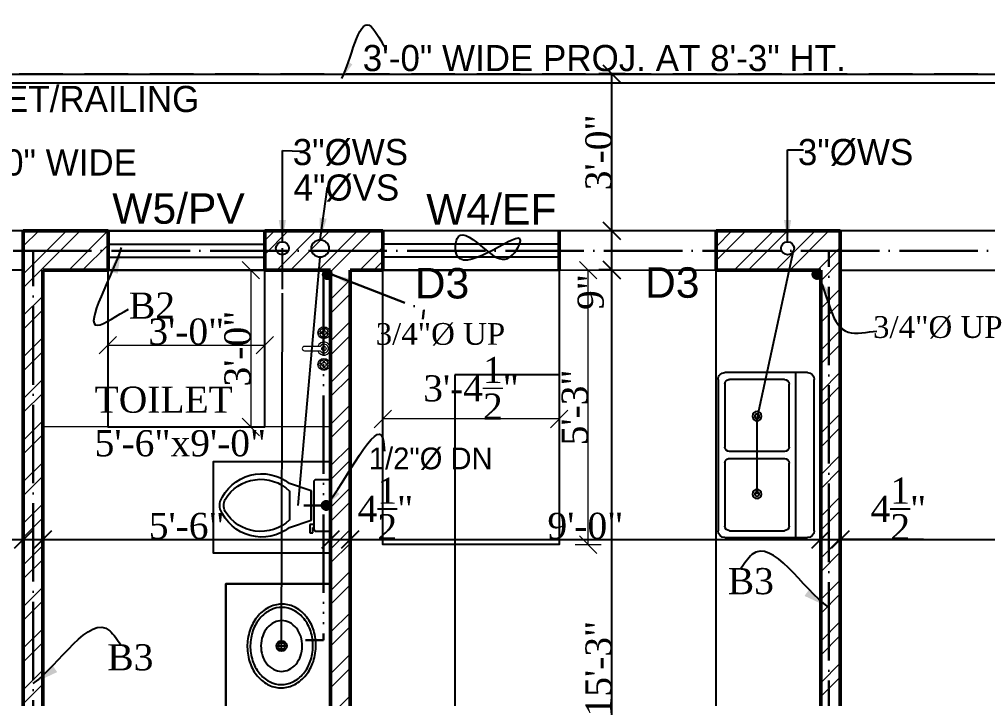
# Model space of a CAD drawing. Header units: feet. Extents: x 37458 to 42412, y -3338 to -325.
# Drawn here: x 38827.9 to 39050.1, y -693.4 to -537.5 of the extents above; entities that cross this region are included whole.
import ezdxf

# ---------------------------------------------------------------- set-up
doc = ezdxf.new("R2010")
doc.units = ezdxf.units.FT
doc.header["$MEASUREMENT"] = 0
doc.header["$PDMODE"] = 35
doc.header["$PDSIZE"] = 8
for name, pattern in [('ACAD_ISO04W100', [30, 24, -3, 0, -3]), ('ACAD_ISO06W100', [36, 24, -3, 0, -3, 0, -3, 0, -3]), ('DASHED2', [0.375, 0.25, -0.125])]:
    doc.linetypes.add(name, pattern=pattern)
doc.layers.get('0').update_dxf_attribs({"color": 34, "lineweight": 25})
doc.layers.get('Defpoints').update_dxf_attribs({"color": 52})
for name, color, linetype, lineweight in [('BEAM', 6, 'ACAD_ISO04W100', 30), ('BLK_1_FLR_2_CARPET_AREA', 7, 'Continuous', 0), ('BLK_1_FLR_2_CHAJJA', 7, 'Continuous', 0), ('BLK_1_FLR_2_KITCHEN', 7, 'Continuous', 0), ('BLK_1_FLR_2_LIGHT_VENTILATION', 7, 'Continuous', 0), ('dim', 161, 'Continuous', 25), ('dimensiom', 35, 'Continuous', 25), ('FITTINGS', 150, 'Continuous', 20), ('fresh water', 171, 'ACAD_ISO06W100', 30), ('HATCH', 254, 'Continuous', 13), ('joinery', 161, 'Continuous', 25), ('PROJECTION', 21, 'DASHED2', 25), ('RAILING', 113, 'Continuous', 25), ('Sewer', 30, 'Continuous', 25), ('TEXT', 7, 'Continuous', 30), ('wall', 1, 'Continuous', 50), ('WIN', 141, 'Continuous', 25)]:
    doc.layers.add(name, color=color, linetype=linetype, lineweight=lineweight)
for name, color, linetype, plot in [('BLK_1_FLR_2_BLT_UP_AREA', 7, 'Continuous', False), ('BLK_1_FLR_2_REGULAR_ROOM_1', 1, 'Continuous', False), ('BLK_1_FLR_2_REGULAR_ROOM_2', 1, 'Continuous', False), ('BLK_1_FLR_2_WASH', 4, 'Continuous', False), ('BLK_1_FLR_2_WATER_CLOSET', 4, 'Continuous', False)]:
    doc.layers.add(name, color=color, linetype=linetype, plot=plot)
doc.layers.add('BLK_1_FLR_2_ROOM_1_LIGHT_VENTILATION_1', color=7, linetype='Continuous')
doc.layers.add('BLK_1_FLR_2_ROOM_2_LIGHT_VENTILATION_2', color=7, linetype='Continuous')
doc.styles.add("4''", font='romai___.ttf', dxfattribs={"height": 7})
doc.styles.get("Standard").update_dxf_attribs({"font": 'times.ttf', "height": 6})
doc.dimstyles.new('arrow', dxfattribs={"dimtxt": 6, "dimasz": 4, "dimexe": 3, "dimexo": 6, "dimgap": 0, "dimtad": 1, "dimzin": 3, "dimdsep": 46, "dimlunit": 4, "dimtxsty": 'Standard', "dimblk": 'OBLIQUE', "dimcen": 12, "dimclrd": 7, "dimclre": 256, "dimclrt": 7, "dimadec": 0, "dimazin": 0, "dimtfac": 1, "dimtofl": 0, "dimtmove": 0, "dimatfit": 3, "dimfxl": 3, "dimfxlon": 1, "dimtolj": 1, "dimtzin": 0, "dimlwd": -1, "dimlwe": -1, "dimarcsym": 0})
doc.dimstyles.new('DIM PLAN', dxfattribs={"dimtxt": 6, "dimasz": 2, "dimexe": 3, "dimexo": 15, "dimgap": 0, "dimtad": 0, "dimzin": 3, "dimdsep": 46, "dimlunit": 4, "dimtxsty": 'Standard', "dimcen": 12, "dimclrd": 256, "dimclre": 256, "dimclrt": 256, "dimadec": 0, "dimazin": 0, "dimtfac": 1, "dimtofl": 0, "dimtmove": 0, "dimatfit": 3, "dimfxl": 3, "dimfxlon": 1, "dimtolj": 1, "dimtzin": 0, "dimlwd": -1, "dimlwe": -1, "dimarcsym": 0})

# ---------------------------------------------------------------- blocks, each defined once
blk = doc.blocks.new('A$C6097086A')
at = {"layer": 'Sewer'}
for p, q in [((-3.36, 9.45), (3.36, 9.45)), ((4.41, 4.72), (6.3, 4.72)), ((4.41, 3.78), (4.41, 4.72)), ((6.3, 4.72), (6.3, 4.09)), ((-5.98, 3.15), (-5.98, 0.63)), ((6.3, 4.09), (5.04, 4.09)), ((5.04, 4.09), (5.04, 3.78))]:
    blk.add_line(p, q, dxfattribs=at)
for points in [[(5.04, 9.45), (3.36, 4.41), (-3.36, 4.41), (-5.04, 9.45)], [(5.35, 3.78), (-5.35, 3.78)], [(-3.36, 4.41), (3.36, 4.41)], [(5.98, 0.63), (5.98, 3.15)], [(-5.35, 0), (5.35, 0)]]:
    blk.add_lwpolyline(points, dxfattribs=at)
for centre, radius, start, end in [((2.96, 15.82), 10.22, 112.0284, 218.5307), ((0, 21.11), 3.36, 65.7318, 114.2682), ((0, 22.05), 3.36, 74.8605, 105.1395), ((-2.96, 15.82), 10.22, 321.4691, 67.9714), ((3.53, 16.02), 9.52, 121.053, 223.6321), ((-3.53, 16.02), 9.52, 316.3677, 58.9468), ((-5.43, 3.23), 0.557, 81.8699, 188.1301), ((5.43, 3.23), 0.557, 351.8699, 98.1301), ((-5.43, 0.55), 0.557, 171.8699, 278.1301), ((5.43, 0.55), 0.557, 261.8699, 8.1301)]:
    blk.add_arc(centre, radius, start, end, dxfattribs=at)
blk = doc.blocks.new('Sink - Oval top')
at = {"layer": 'Sewer'}
for p, q in [((-1, 0), (1, 0)), ((0, 1), (0, -1))]:
    blk.add_line(p, q, dxfattribs=at)
at = {"layer": 'Sewer', "linetype": 'Continuous'}
for points in [[(-12.23, 0.39, 0.117634), (-11.46, -3.36, 0.104469), (-8.88, -6.8, 0.090016), (-5.08, -9.07, 0.08192), (-0.32, -10.02, 0.08192), (4.49, -9.38, 0.090016), (8.42, -7.36, 0.104469), (11.22, -4.09, 0.117634), (12.23, -0.39, 0.117634), (11.46, 3.36, 0.104469), (8.88, 6.8, 0.090016), (5.08, 9.07, 0.08192), (0.32, 10.02, 0.08192), (-4.49, 9.38, 0.090016), (-8.42, 7.36, 0.104469), (-11.22, 4.09, 0.117634)], [(-11.29, 0.16, 0.118622), (-10.52, -3.25, 0.104678), (-8.07, -6.36, 0.089562), (-4.54, -8.37, 0.081185), (-0.13, -9.15, 0.081185), (4.3, -8.49, 0.089562), (7.89, -6.58, 0.104678), (10.42, -3.55, 0.118622), (11.29, -0.16, 0.118622), (10.52, 3.25, 0.104678), (8.07, 6.36, 0.089562), (4.54, 8.37, 0.081185), (0.13, 9.15, 0.081185), (-4.3, 8.49, 0.089562), (-7.89, 6.58, 0.104678), (-10.42, 3.55, 0.118622)], [(-7.42, 0.08, 0.118283), (-6.91, -2.17, 0.104607), (-5.29, -4.21, 0.089718), (-2.97, -5.53, 0.081436), (-0.07, -6.04, 0.081436), (2.84, -5.59, 0.089718), (5.2, -4.33, 0.104607), (6.86, -2.32, 0.118283), (7.42, -0.08, 0.118283), (6.91, 2.17, 0.104607), (5.29, 4.21, 0.089718), (2.97, 5.53, 0.081436), (0.07, 6.04, 0.081436), (-2.84, 5.59, 0.089718), (-5.2, 4.33, 0.104607), (-6.86, 2.32, 0.118283)]]:
    blk.add_lwpolyline(points, format="xyb", close=True, dxfattribs=at)
at = {"layer": 'Sewer'}
for radius in [1.5, 1]:
    blk.add_circle((0, 0), radius, dxfattribs=at)
blk = doc.blocks.new('_Oblique')
at = {"layer": 'dimensiom', "color": 0, "lineweight": -2}
blk.add_line((-0.5, -0.5), (0.5, 0.5), dxfattribs=at)
blk = doc.blocks.new('*D253')
at = {"layer": 'Defpoints', "color": 0, "ltscale": 0.75, "transparency": 16777216}
for p in [(38695.26, -647.75), (38828.76, -656.89), (38828.76, -656.89)]:
    blk.add_point(p, dxfattribs=at)
at = {"layer": 'dimensiom', "ltscale": 0.75, "transparency": 16777216}
for p, q in [((38695.26, -653.89), (38695.26, -659.89)), ((38828.76, -656.89), (38828.76, -659.89))]:
    blk.add_line(p, q, dxfattribs=at)
at = {"layer": 'dimensiom', "color": 7, "ltscale": 0.75, "transparency": 16777216}
blk.add_line((38695.26, -656.89), (38828.76, -656.89), dxfattribs=at)
at = {"layer": 'dimensiom', "color": 7, "ltscale": 0.75, "transparency": 16777216, "xscale": 4, "yscale": 4, "zscale": 4, "rotation": 180}
blk.add_blockref('_Oblique', (38695.26, -656.89), dxfattribs=at)
at = {"layer": 'dimensiom', "color": 7, "ltscale": 0.75, "transparency": 16777216, "xscale": 4, "yscale": 4, "zscale": 4}
blk.add_blockref('_Oblique', (38828.76, -656.89), dxfattribs=at)
at = {"layer": 'dimensiom', "color": 7, "ltscale": 0.75, "transparency": 16777216, "insert": (38762.01, -649.9), "char_height": 6, "attachment_point": 5}
blk.add_mtext('\\A1;11\'-1{\\H1x;\\S1/2;}"', dxfattribs=at)
blk = doc.blocks.new('*D254')
at = {"layer": 'Defpoints', "color": 0, "ltscale": 0.75, "transparency": 16777216}
for p in [(38828.76, -656.89), (38833.26, -656.89), (38833.26, -656.89)]:
    blk.add_point(p, dxfattribs=at)
at = {"layer": 'dimensiom', "ltscale": 0.75, "transparency": 16777216}
for p, q in [((38828.76, -656.89), (38828.76, -659.89)), ((38833.26, -656.89), (38833.26, -659.89))]:
    blk.add_line(p, q, dxfattribs=at)
at = {"layer": 'dimensiom', "color": 7, "ltscale": 0.75, "transparency": 16777216}
blk.add_line((38828.76, -656.89), (38833.26, -656.89), dxfattribs=at)
at = {"layer": 'dimensiom', "color": 7, "ltscale": 0.75, "transparency": 16777216, "xscale": 4, "yscale": 4, "zscale": 4, "rotation": 180}
blk.add_blockref('_Oblique', (38828.76, -656.89), dxfattribs=at)
at = {"layer": 'dimensiom', "color": 7, "ltscale": 0.75, "transparency": 16777216, "xscale": 4, "yscale": 4, "zscale": 4}
blk.add_blockref('_Oblique', (38833.26, -656.89), dxfattribs=at)
at = {"layer": 'dimensiom', "color": 7, "ltscale": 0.75, "transparency": 16777216, "insert": (38819.98, -649.9), "char_height": 6, "attachment_point": 5}
blk.add_mtext('\\A1;4{\\H1x;\\S1/2;}"', dxfattribs=at)
blk = doc.blocks.new('*D255')
at = {"layer": 'Defpoints', "color": 0, "ltscale": 0.75, "transparency": 16777216}
for p in [(38899.26, -649.09), (38833.26, -656.89), (38899.26, -656.89)]:
    blk.add_point(p, dxfattribs=at)
at = {"layer": 'dimensiom', "ltscale": 0.75, "transparency": 16777216}
for p, q in [((38899.26, -655.09), (38899.26, -659.89)), ((38833.26, -656.89), (38833.26, -659.89))]:
    blk.add_line(p, q, dxfattribs=at)
at = {"layer": 'dimensiom', "color": 7, "ltscale": 0.75, "transparency": 16777216}
blk.add_line((38833.26, -656.89), (38899.26, -656.89), dxfattribs=at)
at = {"layer": 'dimensiom', "color": 7, "ltscale": 0.75, "transparency": 16777216, "xscale": 4, "yscale": 4, "zscale": 4, "rotation": 180}
blk.add_blockref('_Oblique', (38833.26, -656.89), dxfattribs=at)
at = {"layer": 'dimensiom', "color": 7, "ltscale": 0.75, "transparency": 16777216, "xscale": 4, "yscale": 4, "zscale": 4}
blk.add_blockref('_Oblique', (38899.26, -656.89), dxfattribs=at)
at = {"layer": 'dimensiom', "color": 7, "ltscale": 0.75, "transparency": 16777216, "insert": (38866.26, -653.84), "char_height": 6, "attachment_point": 5}
blk.add_mtext('\\A1;5\'-6"', dxfattribs=at)
blk = doc.blocks.new('*D256')
at = {"layer": 'Defpoints', "color": 0, "ltscale": 0.75, "transparency": 16777216}
for p in [(38903.76, -648.34), (38899.26, -649.09), (38903.76, -656.89)]:
    blk.add_point(p, dxfattribs=at)
at = {"layer": 'dimensiom', "ltscale": 0.75, "transparency": 16777216}
for p, q in [((38899.26, -655.09), (38899.26, -659.89)), ((38903.76, -654.34), (38903.76, -659.89))]:
    blk.add_line(p, q, dxfattribs=at)
at = {"layer": 'dimensiom', "color": 7, "ltscale": 0.75, "transparency": 16777216}
blk.add_line((38899.26, -656.89), (38903.76, -656.89), dxfattribs=at)
at = {"layer": 'dimensiom', "color": 7, "ltscale": 0.75, "transparency": 16777216, "xscale": 4, "yscale": 4, "zscale": 4, "rotation": 180}
blk.add_blockref('_Oblique', (38899.26, -656.89), dxfattribs=at)
at = {"layer": 'dimensiom', "color": 7, "ltscale": 0.75, "transparency": 16777216, "xscale": 4, "yscale": 4, "zscale": 4}
blk.add_blockref('_Oblique', (38903.76, -656.89), dxfattribs=at)
at = {"layer": 'dimensiom', "color": 7, "ltscale": 0.75, "transparency": 16777216, "insert": (38911.86, -649.9), "char_height": 6, "attachment_point": 5}
blk.add_mtext('\\A1;4{\\H1x;\\S1/2;}"', dxfattribs=at)
blk = doc.blocks.new('*D257')
at = {"layer": 'Defpoints', "color": 0, "ltscale": 0.75, "transparency": 16777216}
for p in [(38903.76, -648.34), (39011.76, -654.44), (39011.76, -656.89)]:
    blk.add_point(p, dxfattribs=at)
at = {"layer": 'dimensiom', "ltscale": 0.75, "transparency": 16777216}
for p, q in [((38903.76, -654.34), (38903.76, -659.89)), ((39011.76, -656.89), (39011.76, -659.89))]:
    blk.add_line(p, q, dxfattribs=at)
at = {"layer": 'dimensiom', "color": 7, "ltscale": 0.75, "transparency": 16777216}
blk.add_line((38903.76, -656.89), (39011.76, -656.89), dxfattribs=at)
at = {"layer": 'dimensiom', "color": 7, "ltscale": 0.75, "transparency": 16777216, "xscale": 4, "yscale": 4, "zscale": 4, "rotation": 180}
blk.add_blockref('_Oblique', (38903.76, -656.89), dxfattribs=at)
at = {"layer": 'dimensiom', "color": 7, "ltscale": 0.75, "transparency": 16777216, "xscale": 4, "yscale": 4, "zscale": 4}
blk.add_blockref('_Oblique', (39011.76, -656.89), dxfattribs=at)
at = {"layer": 'dimensiom', "color": 7, "ltscale": 0.75, "transparency": 16777216, "insert": (38957.76, -653.83), "char_height": 6, "attachment_point": 5}
blk.add_mtext('\\A1;9\'-0"', dxfattribs=at)
blk = doc.blocks.new('*D258')
at = {"layer": 'Defpoints', "color": 0, "ltscale": 0.75, "transparency": 16777216}
for p in [(39016.26, -595.09), (39011.76, -654.44), (39016.26, -656.89)]:
    blk.add_point(p, dxfattribs=at)
at = {"layer": 'dimensiom', "ltscale": 0.75, "transparency": 16777216}
for p, q in [((39016.26, -653.89), (39016.26, -659.89)), ((39011.76, -656.89), (39011.76, -659.89))]:
    blk.add_line(p, q, dxfattribs=at)
at = {"layer": 'dimensiom', "color": 7, "ltscale": 0.75, "transparency": 16777216}
for p in [(39011.76, -656.89), (39035.33, -656.89)]:
    blk.add_line(p, (39016.26, -656.89), dxfattribs=at)
at = {"layer": 'dimensiom', "color": 7, "ltscale": 0.75, "transparency": 16777216, "xscale": 4, "yscale": 4, "zscale": 4, "rotation": 180}
blk.add_blockref('_Oblique', (39011.76, -656.89), dxfattribs=at)
at = {"layer": 'dimensiom', "color": 7, "ltscale": 0.75, "transparency": 16777216, "xscale": 4, "yscale": 4, "zscale": 4}
blk.add_blockref('_Oblique', (39016.26, -656.89), dxfattribs=at)
at = {"layer": 'dimensiom', "color": 7, "ltscale": 0.75, "transparency": 16777216, "insert": (39029.58, -649.9), "char_height": 6, "attachment_point": 5}
blk.add_mtext('\\A1;4{\\H1x;\\S1/2;}"', dxfattribs=at)
blk = doc.blocks.new('*D259')
at = {"layer": 'Defpoints', "color": 0, "ltscale": 0.75, "transparency": 16777216}
for p in [(39016.26, -595.09), (39154.26, -595.09), (39154.26, -656.89)]:
    blk.add_point(p, dxfattribs=at)
at = {"layer": 'dimensiom', "ltscale": 0.75, "transparency": 16777216}
for p, q in [((39016.26, -653.89), (39016.26, -659.89)), ((39154.26, -653.89), (39154.26, -659.89))]:
    blk.add_line(p, q, dxfattribs=at)
at = {"layer": 'dimensiom', "color": 7, "ltscale": 0.75, "transparency": 16777216}
blk.add_line((39016.26, -656.89), (39154.26, -656.89), dxfattribs=at)
at = {"layer": 'dimensiom', "color": 7, "ltscale": 0.75, "transparency": 16777216, "xscale": 4, "yscale": 4, "zscale": 4, "rotation": 180}
blk.add_blockref('_Oblique', (39016.26, -656.89), dxfattribs=at)
at = {"layer": 'dimensiom', "color": 7, "ltscale": 0.75, "transparency": 16777216, "xscale": 4, "yscale": 4, "zscale": 4}
blk.add_blockref('_Oblique', (39154.26, -656.89), dxfattribs=at)
at = {"layer": 'dimensiom', "color": 7, "ltscale": 0.75, "transparency": 16777216, "insert": (39085.26, -653.84), "char_height": 6, "attachment_point": 5}
blk.add_mtext('\\A1;11\'-6"', dxfattribs=at)
blk = doc.blocks.new('*D277')
at = {"layer": 'Defpoints', "color": 0, "ltscale": 0.75, "transparency": 16777216}
for p in [(38963.85, -595.04), (38967.86, -595.04), (38967.86, -778.09)]:
    blk.add_point(p, dxfattribs=at)
at = {"layer": 'dimensiom', "ltscale": 0.75, "transparency": 16777216}
for p, q in [((38963.85, -595.04), (38960.85, -595.04)), ((38963.85, -778.09), (38960.85, -778.09))]:
    blk.add_line(p, q, dxfattribs=at)
at = {"layer": 'dimensiom', "color": 7, "ltscale": 0.75, "transparency": 16777216}
blk.add_line((38963.85, -778.09), (38963.85, -595.04), dxfattribs=at)
at = {"layer": 'dimensiom', "color": 7, "ltscale": 0.75, "transparency": 16777216, "xscale": 4, "yscale": 4, "zscale": 4}
for p, rotation in [((38963.85, -595.04), 90), ((38963.85, -778.09), 270)]:
    blk.add_blockref('_Oblique', p, dxfattribs=dict(at, rotation=rotation))
at = {"layer": 'dimensiom', "color": 7, "ltscale": 0.75, "transparency": 16777216, "insert": (38960.8, -686.56), "char_height": 6, "attachment_point": 5, "rotation": 90}
blk.add_mtext('\\A1;15\'-3"', dxfattribs=at)
blk = doc.blocks.new('*D278')
at = {"layer": 'Defpoints', "color": 0, "ltscale": 0.75, "transparency": 16777216}
for p in [(38963.85, -586.04), (38972.36, -586.04), (38967.86, -595.04)]:
    blk.add_point(p, dxfattribs=at)
at = {"layer": 'dimensiom', "ltscale": 0.75, "transparency": 16777216}
for p, q in [((38966.36, -586.04), (38960.85, -586.04)), ((38963.85, -595.04), (38960.85, -595.04))]:
    blk.add_line(p, q, dxfattribs=at)
at = {"layer": 'dimensiom', "color": 7, "ltscale": 0.75, "transparency": 16777216}
blk.add_line((38963.85, -595.04), (38963.85, -586.04), dxfattribs=at)
at = {"layer": 'dimensiom', "color": 7, "ltscale": 0.75, "transparency": 16777216, "xscale": 4, "yscale": 4, "zscale": 4}
for p, rotation in [((38963.85, -586.04), 90), ((38963.85, -595.04), 270)]:
    blk.add_blockref('_Oblique', p, dxfattribs=dict(at, rotation=rotation))
at = {"layer": 'dimensiom', "color": 7, "ltscale": 0.75, "transparency": 16777216, "insert": (38959, -600.1), "char_height": 6, "attachment_point": 5, "rotation": 90}
blk.add_mtext('\\A1;9"', dxfattribs=at)
blk = doc.blocks.new('*D279')
at = {"layer": 'Defpoints', "color": 0, "ltscale": 0.75, "transparency": 16777216}
for p in [(38963.85, -550.04), (38978.27, -550.04), (38972.36, -586.04)]:
    blk.add_point(p, dxfattribs=at)
at = {"layer": 'dimensiom', "ltscale": 0.75, "transparency": 16777216}
for p, q in [((38966.85, -550.04), (38960.85, -550.04)), ((38966.36, -586.04), (38960.85, -586.04))]:
    blk.add_line(p, q, dxfattribs=at)
at = {"layer": 'dimensiom', "color": 7, "ltscale": 0.75, "transparency": 16777216}
blk.add_line((38963.85, -586.04), (38963.85, -550.04), dxfattribs=at)
at = {"layer": 'dimensiom', "color": 7, "ltscale": 0.75, "transparency": 16777216, "xscale": 4, "yscale": 4, "zscale": 4}
for p, rotation in [((38963.85, -550.04), 90), ((38963.85, -586.04), 270)]:
    blk.add_blockref('_Oblique', p, dxfattribs=dict(at, rotation=rotation))
at = {"layer": 'dimensiom', "color": 7, "ltscale": 0.75, "transparency": 16777216, "insert": (38960.8, -568.04), "char_height": 6, "attachment_point": 5, "rotation": 90}
blk.add_mtext('\\A1;3\'-0"', dxfattribs=at)
blk = doc.blocks.new('Faucet - Bathroom top')
for p, q in [((-4.107, 0.125), (-4.375, 0.125)), ((-3.75, 0.4788), (-3.75, 0.75)), ((-3.5, 0.482), (-3.5, 0.75)), ((-3.1461, 0.125), (-2.875, 0.125)), ((3.143, 0.125), (2.875, 0.125)), ((3.5, 0.4788), (3.5, 0.75)), ((3.75, 0.482), (3.75, 0.75)), ((4.1039, 0.125), (4.375, 0.125)), ((-4.1039, -0.125), (-4.375, -0.125)), ((-3.75, -0.4821), (-3.75, -0.75)), ((-3.5, -0.4789), (-3.5, -0.75)), ((-3.143, -0.125), (-2.875, -0.125)), ((-0.5, -0.8639), (-0.5, -4.5)), ((0.5, -4.5), (0.5, -0.8631)), ((3.1461, -0.125), (2.875, -0.125)), ((3.5, -0.4821), (3.5, -0.75)), ((3.75, -0.4789), (3.75, -0.75)), ((4.107, -0.125), (4.375, -0.125))]:
    blk.add_line(p, q)
for centre, radius in [((-3.625, 0), 1.375), ((-4.625, 0), 0.2795), ((-3.625, 0), 0.5), ((-3.625, 1), 0.2795), ((-2.625, 0), 0.2795), ((0, 0), 0.5), ((3.625, 0), 1.375), ((2.625, 0), 0.2795), ((3.625, 0), 0.5), ((3.625, 1), 0.2795), ((4.625, 0), 0.2795), ((-3.625, -1), 0.2795), ((3.625, -1), 0.2795)]:
    blk.add_circle(centre, radius)
for centre, radius, start, end in [((-3.625, 0), 1, 105.2407, 164.2093), ((-3.625, 0), 1, 16.44125, 74.07887), ((0, 0), 1.5, 289.6514, 250.3603), ((0, 0), 1, 300.3431, 239.7554), ((3.625, 0), 1, 106.12, 164.0884), ((3.625, 0), 1, 16.23422, 73.90469), ((-3.625, 0), 1, 196.2342, 253.9047), ((-3.625, 0), 1, 286.12, 344.0884), ((3.625, 0), 1, 196.4413, 254.0789), ((3.625, 0), 1, 285.2407, 344.2093), ((0, -4.5), 0.5, 180, 0)]:
    blk.add_arc(centre, radius, start, end)
blk = doc.blocks.new('Sink-double - 36 in top')
at = {"layer": 'Sewer'}
for p, q in [((-18, -4), (18, -4)), ((-0.75, -18.5), (-0.75, -6.5)), ((0.75, -6.5), (0.75, -18.5))]:
    blk.add_line(p, q, dxfattribs=at)
for points in [[(-16.5, 0), (16.5, 0)], [(-18, -19.5), (-18, -1.5)], [(18, -1.5), (18, -19.5)], [(-15.5, -5.5), (-1.75, -5.5)], [(1.75, -5.5), (15.5, -5.5)], [(-16.5, -18.5), (-16.5, -6.5)], [(16.5, -6.5), (16.5, -18.5)], [(16.5, -21), (-16.5, -21)], [(-1.75, -19.5), (-15.5, -19.5)], [(15.5, -19.5), (1.75, -19.5)]]:
    blk.add_lwpolyline(points, dxfattribs=at)
for centre, radius in [((-8.5, -12.5), 1), ((-8.5, -12.5), 0.5), ((8.5, -12.5), 1), ((8.5, -12.5), 0.5)]:
    blk.add_circle(centre, radius, dxfattribs=at)
for centre, radius, start, end in [((-16.5, -1.5), 1.5, 90, 180), ((16.5, -1.5), 1.5, 0, 90), ((-15.5, -6.5), 1, 90, 180), ((-1.75, -6.5), 1, 0, 90), ((1.75, -6.5), 1, 90, 180), ((15.5, -6.5), 1, 0, 90), ((-15.5, -18.5), 1, 180, 270), ((-1.75, -18.5), 1, 270, 0), ((1.75, -18.5), 1, 180, 270), ((15.5, -18.5), 1, 270, 0), ((-16.5, -19.5), 1.5, 180, 270), ((16.5, -19.5), 1.5, 270, 0)]:
    blk.add_arc(centre, radius, start, end, dxfattribs=at)
blk = doc.blocks.new('*D344')
at = {"layer": 'BLK_1_FLR_2_LIGHT_VENTILATION', "ltscale": 0.75, "transparency": 16777216}
for p, q in [((38848.17, -612.29), (38848.17, -615.29)), ((38884.17, -612.29), (38884.17, -615.29))]:
    blk.add_line(p, q, dxfattribs=at)
at = {"layer": 'BLK_1_FLR_2_LIGHT_VENTILATION', "color": 7, "ltscale": 0.75, "transparency": 16777216}
blk.add_line((38848.17, -612.29), (38884.17, -612.29), dxfattribs=at)
at = {"layer": 'Defpoints', "color": 0, "ltscale": 0.75, "transparency": 16777216}
for p in [(38848.17, -610.24), (38884.17, -610.24), (38884.17, -612.29)]:
    blk.add_point(p, dxfattribs=at)
at = {"layer": 'BLK_1_FLR_2_LIGHT_VENTILATION', "color": 7, "ltscale": 0.75, "transparency": 16777216, "xscale": 4, "yscale": 4, "zscale": 4, "rotation": 180}
blk.add_blockref('_Oblique', (38848.17, -612.29), dxfattribs=at)
at = {"layer": 'BLK_1_FLR_2_LIGHT_VENTILATION', "color": 7, "ltscale": 0.75, "transparency": 16777216, "xscale": 4, "yscale": 4, "zscale": 4}
blk.add_blockref('_Oblique', (38884.17, -612.29), dxfattribs=at)
at = {"layer": 'BLK_1_FLR_2_LIGHT_VENTILATION', "color": 7, "ltscale": 0.75, "transparency": 16777216, "insert": (38866.17, -609.23), "char_height": 6, "attachment_point": 5}
blk.add_mtext('\\A1;3\'-0"', dxfattribs=at)
blk = doc.blocks.new('*D345')
at = {"layer": 'BLK_1_FLR_2_LIGHT_VENTILATION', "ltscale": 0.75, "transparency": 16777216}
for p, q in [((38880.99, -595.09), (38883.99, -595.09)), ((38880.99, -631.09), (38883.99, -631.09))]:
    blk.add_line(p, q, dxfattribs=at)
at = {"layer": 'BLK_1_FLR_2_LIGHT_VENTILATION', "color": 7, "ltscale": 0.75, "transparency": 16777216}
blk.add_line((38880.99, -595.09), (38880.99, -631.09), dxfattribs=at)
at = {"layer": 'Defpoints', "color": 0, "ltscale": 0.75, "transparency": 16777216}
for p in [(38878.76, -595.09), (38878.76, -631.09), (38880.99, -631.09)]:
    blk.add_point(p, dxfattribs=at)
at = {"layer": 'BLK_1_FLR_2_LIGHT_VENTILATION', "color": 7, "ltscale": 0.75, "transparency": 16777216, "xscale": 4, "yscale": 4, "zscale": 4}
for p, rotation in [((38880.99, -595.09), 90), ((38880.99, -631.09), 270)]:
    blk.add_blockref('_Oblique', p, dxfattribs=dict(at, rotation=rotation))
at = {"layer": 'BLK_1_FLR_2_LIGHT_VENTILATION', "color": 7, "ltscale": 0.75, "transparency": 16777216, "insert": (38877.94, -613.09), "char_height": 6, "attachment_point": 5, "rotation": 90}
blk.add_mtext('\\A1;3\'-0"', dxfattribs=at)
blk = doc.blocks.new('*D346')
at = {"layer": 'BLK_1_FLR_2_LIGHT_VENTILATION', "ltscale": 0.75, "transparency": 16777216}
for p, q in [((38911.26, -629.25), (38911.26, -626.25)), ((38951.76, -629.25), (38951.76, -626.25))]:
    blk.add_line(p, q, dxfattribs=at)
at = {"layer": 'BLK_1_FLR_2_LIGHT_VENTILATION', "color": 7, "ltscale": 0.75, "transparency": 16777216}
blk.add_line((38951.76, -629.25), (38911.26, -629.25), dxfattribs=at)
at = {"layer": 'Defpoints', "color": 0, "ltscale": 0.75, "transparency": 16777216}
for p in [(38911.26, -629.25), (38911.26, -632.52), (38951.76, -632.52)]:
    blk.add_point(p, dxfattribs=at)
at = {"layer": 'BLK_1_FLR_2_LIGHT_VENTILATION', "color": 7, "ltscale": 0.75, "transparency": 16777216, "xscale": 4, "yscale": 4, "zscale": 4, "rotation": 180}
blk.add_blockref('_Oblique', (38911.26, -629.25), dxfattribs=at)
at = {"layer": 'BLK_1_FLR_2_LIGHT_VENTILATION', "color": 7, "ltscale": 0.75, "transparency": 16777216, "xscale": 4, "yscale": 4, "zscale": 4}
blk.add_blockref('_Oblique', (38951.76, -629.25), dxfattribs=at)
at = {"layer": 'BLK_1_FLR_2_LIGHT_VENTILATION', "color": 7, "ltscale": 0.75, "transparency": 16777216, "insert": (38931.51, -622.21), "char_height": 6, "attachment_point": 5}
blk.add_mtext('\\A1;3\'-4{\\H1x;\\S1/2;}"', dxfattribs=at)
blk = doc.blocks.new('*D347')
at = {"layer": 'BLK_1_FLR_2_LIGHT_VENTILATION', "ltscale": 0.75, "transparency": 16777216}
for p, q in [((38955.38, -595.09), (38961.38, -595.09)), ((38955.38, -658.09), (38961.38, -658.09))]:
    blk.add_line(p, q, dxfattribs=at)
at = {"layer": 'BLK_1_FLR_2_LIGHT_VENTILATION', "color": 7, "ltscale": 0.75, "transparency": 16777216}
blk.add_line((38958.38, -658.09), (38958.38, -595.09), dxfattribs=at)
at = {"layer": 'Defpoints', "color": 0, "ltscale": 0.75, "transparency": 16777216}
for p in [(38946.43, -595.09), (38958.38, -595.09), (38946.43, -658.09)]:
    blk.add_point(p, dxfattribs=at)
at = {"layer": 'BLK_1_FLR_2_LIGHT_VENTILATION', "color": 7, "ltscale": 0.75, "transparency": 16777216, "xscale": 4, "yscale": 4, "zscale": 4}
for p, rotation in [((38958.38, -595.09), 90), ((38958.38, -658.09), 270)]:
    blk.add_blockref('_Oblique', p, dxfattribs=dict(at, rotation=rotation))
at = {"layer": 'BLK_1_FLR_2_LIGHT_VENTILATION', "color": 7, "ltscale": 0.75, "transparency": 16777216, "insert": (38955.33, -626.59), "char_height": 6, "attachment_point": 5, "rotation": 90}
blk.add_mtext('\\A1;5\'-3"', dxfattribs=at)

msp = doc.modelspace()

# ---------------------------------------------------------------- hatches: boundary and pattern name
at = {"layer": 'fresh water', "ltscale": 0.5}
h = msp.add_hatch(dxfattribs=at)
h.set_pattern_fill('ANSI31', color=256, style=0)
h.set_pattern_definition([(45, (-21901.46908, -10808.59637), (-0.08838834765, 0.08838834765), [])])
h.paths.add_polyline_path([(38899.5309, -596.0964, 1), (38897.5309, -596.0964, 1)])
h = msp.add_hatch(dxfattribs=at)
h.set_pattern_fill('ANSI31', color=256, style=0)
h.set_pattern_definition([(45, (-21789.10572, -10808.54865), (-0.08838834765, 0.08838834765), [])])
h.paths.add_polyline_path([(39011.8943, -596.0486, 1), (39009.8943, -596.0486, 1)])
h = msp.add_hatch(dxfattribs=at)
h.set_pattern_fill('ANSI31', color=256, style=0)
h.set_pattern_definition([(45, (-21901.73639, -10861.58599), (-0.08838834765, 0.08838834765), [])])
h.paths.add_polyline_path([(38899.2636, -649.086, 1), (38897.2636, -649.086, 1)])
at = {"layer": 'HATCH', "ltscale": 0.75}
h = msp.add_hatch(dxfattribs=at)
h.set_pattern_fill('ANSI32', color=256, scale=18, style=0)
h.paths.add_polyline_path([(38695.2636, -595.0861), (38713.2636, -595.0861), (38713.2636, -586.0362), (38686.2636, -586.0362), (38686.2636, -1210.0861), (38695.2636, -1210.0861), (38695.2636, -1105.0861), (38695.2636, -1039.0861), (38695.2636, -895.0861), (38717.7636, -895.0861), (38717.7636, -890.5861), (38695.2636, -890.5861), (38695.2636, -827.5861), (38750.7636, -827.5861), (38750.7636, -860.5861), (38755.2636, -860.5861), (38755.2636, -823.0861), (38695.2636, -823.0861), (38695.2636, -787.0861), (38755.2636, -787.0861), (38786.8519, -787.0861), (38815.2636, -815.4977), (38815.2636, -886.0861), (38819.7636, -886.0861), (38819.7636, -813.6338), (38784.2159, -778.0861), (38695.2636, -778.0861)])
h.paths.add_polyline_path([(38848.2154, -586.0861), (38828.7636, -586.0861), (38828.7636, -718.0861), (38833.2636, -718.0861), (38833.2636, -595.0861), (38848.2154, -595.0861)], flags=17)
h.paths.add_polyline_path([(38911.2636, -586.0861), (38884.1744, -586.0861), (38884.1744, -595.0861), (38899.2636, -595.0861), (38899.2636, -703.0861), (38863.2636, -703.0861), (38863.2636, -707.5861), (38899.2636, -707.5861), (38899.2636, -755.5861), (38875.2636, -755.5861), (38875.2636, -778.0861), (38845.7342, -778.0861), (38833.2636, -765.6155), (38833.2636, -754.0861), (38828.7636, -754.0861), (38828.7636, -767.4795), (38848.3702, -787.0861), (38879.7636, -787.0861), (38879.7636, -760.0861), (38923.2636, -760.0861), (38923.2636, -787.0861), (38927.7636, -787.0861), (38927.7636, -755.5861), (38903.7636, -755.5861), (38903.7636, -595.0861), (38911.2636, -595.0861)])
h.paths.add_polyline_path([(39016.2636, -586.0861), (38987.7636, -586.0861), (38987.7636, -595.0861), (39011.7636, -595.0861), (39011.7636, -769.0861), (39007.2636, -769.0861), (39007.2636, -787.0861), (39016.2636, -787.0861)])
h.paths.add_polyline_path([(39061.3546, -586.0861), (39052.3186, -586.0861), (39052.3186, -595.0861), (39061.3546, -595.0861)])
h.paths.add_polyline_path([(39163.2636, -586.0861), (39139.3546, -586.0861), (39139.3546, -595.0861), (39154.2636, -595.0861), (39154.2636, -865.0802), (39135.5136, -865.0802), (39135.5136, -869.5802), (39154.2636, -869.5802), (39154.2636, -905.5802), (39135.5136, -905.5802), (39135.5136, -910.0802), (39154.2636, -910.0802), (39154.2636, -991.0861), (39154.2636, -1000.0861), (39154.2636, -1183.0861), (39136.2636, -1183.0861), (39136.2636, -1192.0861), (39154.2636, -1192.0861), (39154.2636, -1210.0861), (39163.2636, -1210.0861)])
h.paths.add_polyline_path([(39124.2636, -778.0861), (39061.2636, -778.0861), (39061.2636, -787.0861), (39076.2636, -787.0861), (39076.2636, -878.5802), (39076.2636, -881.5861), (39085.2636, -881.5861), (39085.2636, -869.5802), (39099.5136, -869.5802), (39099.5136, -865.0802), (39080.7636, -865.0802), (39080.7636, -787.0861), (39124.2636, -787.0861)])
h.paths.add_polyline_path([(39099.5136, -905.5802), (39085.2636, -905.5802), (39085.2636, -899.5861), (39076.2636, -899.5861), (39076.2636, -1000.0861), (39080.7636, -1000.0861), (39080.7636, -910.0802), (39099.5136, -910.0802)])
h.paths.add_polyline_path([(39034.2636, -1000.0861), (39029.7636, -1000.0861), (39029.7636, -1183.0861), (39010.2636, -1183.0861), (39010.2636, -1192.0861), (39034.2636, -1192.0861)])
h.paths.add_polyline_path([(38891.7636, -1183.0861), (38876.7636, -1183.0861), (38876.7636, -1039.0861), (38867.7636, -1039.0861), (38867.7636, -1192.0861), (38891.7636, -1192.0861)])
h.paths.add_polyline_path([(38819.7636, -938.5861), (38815.2636, -938.5861), (38815.2636, -1048.0861), (38819.7636, -1048.0861)], flags=17)
h.paths.add_polyline_path([(38801.7636, -890.5861), (38750.7636, -890.5861), (38750.7636, -895.0861), (38801.7636, -895.0861)], flags=17)

# ---------------------------------------------------------------- linework, layer by layer
at = {"layer": 'BEAM', "ltscale": 0.75}
for p, q in [((38690.8186, -590.6769), (39158.8186, -590.6769)), ((38831.0283, -779.5861), (38831.0283, -590.6769)), ((39013.6359, -775.0861), (39013.6359, -590.6769))]:
    msp.add_line(p, q, dxfattribs=at)
at = {"layer": 'BLK_1_FLR_2_BLT_UP_AREA', "color": 25, "ltscale": 0.75}
msp.add_lwpolyline([(39158.8186, -586.0861), (38690.8186, -586.0861), (38690.8186, -1192.0861), (39158.8186, -1192.0861)], close=True, dxfattribs=at)
at = {"layer": 'BLK_1_FLR_2_CARPET_AREA', "color": 25, "ltscale": 0.75}
for points in [[(38695.2636, -595.0861), (38828.7636, -595.0861), (38828.7636, -718.0861), (38833.2636, -718.0861), (38833.2636, -595.0861), (38899.2636, -595.0861), (38899.2636, -703.0861), (38863.2636, -703.0861), (38863.2636, -707.5861), (38875.2636, -707.5861), (38875.2636, -778.0861), (38845.7342, -778.0861), (38833.2636, -765.6155), (38833.2636, -754.0861), (38828.7636, -754.0861), (38828.7636, -767.4795), (38848.3702, -787.0861)], [(38927.7636, -787.0861), (38927.7636, -619.0861), (38951.7636, -619.0861), (38951.7636, -595.0861), (38987.7636, -595.0861), (38987.7636, -787.0861)], [(39016.2636, -787.0861), (39016.2636, -595.0861), (39016.2636, -595.0861), (39154.2636, -595.0861)]]:
    msp.add_lwpolyline(points, dxfattribs=at)
at = {"layer": 'BLK_1_FLR_2_CHAJJA'}
msp.add_lwpolyline([(39118.2636, -550.0861), (38731.3186, -550.0861), (38731.3186, -586.0861), (39118.2636, -586.0861)], close=True, dxfattribs=at)
at = {"layer": 'BLK_1_FLR_2_KITCHEN', "color": 1, "ltscale": 0.75}
msp.add_lwpolyline([(38903.7636, -755.5861), (39011.7636, -755.5861), (39011.7636, -595.0861), (38903.7636, -595.0861)], close=True, dxfattribs=at)
at = {"layer": 'BLK_1_FLR_2_REGULAR_ROOM_1', "color": 1}
msp.add_lwpolyline([(38695.2636, -754.0861), (38828.7636, -754.0861), (38828.7636, -595.0861), (38695.2636, -595.0861)], close=True, dxfattribs=at)
at = {"layer": 'BLK_1_FLR_2_REGULAR_ROOM_2', "color": 1}
msp.add_lwpolyline([(39154.2636, -754.0861), (39016.2636, -754.0861), (39016.2636, -595.0861), (39154.2636, -595.0861)], close=True, dxfattribs=at)
at = {"layer": 'BLK_1_FLR_2_ROOM_1_LIGHT_VENTILATION_1', "color": 114, "true_color": 0x139b48}
msp.add_lwpolyline([(38884.1744, -595.0861), (38848.1744, -595.0861), (38848.1744, -631.0861), (38884.1744, -631.0861)], close=True, dxfattribs=at)
at = {"layer": 'BLK_1_FLR_2_ROOM_2_LIGHT_VENTILATION_2', "color": 114, "true_color": 0x139b48}
msp.add_lwpolyline([(38911.2636, -595.0861), (38951.7636, -595.0861), (38951.7636, -658.0861), (38911.2636, -658.0861)], close=True, dxfattribs=at)
at = {"layer": 'BLK_1_FLR_2_WASH', "color": 7, "ltscale": 0.75}
msp.add_lwpolyline([(38875.2636, -667.0861), (38899.2636, -667.0861), (38899.2636, -703.0861), (38875.2636, -703.0861)], close=True, dxfattribs=at)
at = {"layer": 'BLK_1_FLR_2_WATER_CLOSET', "color": 3, "ltscale": 0.75}
msp.add_lwpolyline([(38899.2636, -639.1104), (38872.3658, -639.1104), (38872.3658, -660.0122), (38899.2636, -660.0122)], close=True, dxfattribs=at)
at = {"layer": 'dim', "ltscale": 0.75}
msp.add_open_spline([(38934.5838, -590.1794), (38932.152, -588.1311), (38928.0392, -584.6668), (38927.2031, -598.9153), (38946.9096, -581.9324), (38939.8581, -594.5069), (38936.4272, -591.6919), (38934.5838, -590.1794)], degree=3, knots=[0, 0, 0, 0, 6.60458805, 11.17015416, 26.0443575, 31.06249328, 36.88943188, 36.88943188, 36.88943188, 36.88943188], dxfattribs=at)
at = {"layer": 'FITTINGS', "ltscale": 0.75}
msp.add_line((38899.2636, -631.0861), (38833.2636, -631.0861), dxfattribs=at)
at = {"layer": 'fresh water', "ltscale": 0.75}
msp.add_line((38897.2636, -649.086), (38893.1121, -649.086), dxfattribs=at)
msp.add_lwpolyline([(38897.6497, -596.5691), (38897.6497, -680.0201), (38893.5171, -680.0201)], dxfattribs=at)
at = {"layer": 'fresh water', "ltscale": 0.5}
for centre in [(38898.5309, -596.0964), (39010.8943, -596.0486), (38898.2636, -649.086)]:
    msp.add_circle(centre, 1, dxfattribs=at)
at = {"layer": 'PROJECTION', "ltscale": 40}
for p, q in [((38732.3186, -550.0861), (39118.2636, -550.0861)), ((39047.8186, -550.0861), (38788.0836, -550.0861)), ((39047.8186, -550.0861), (38788.0836, -550.0861))]:
    msp.add_line(p, q, dxfattribs=at)
at = {"layer": 'RAILING', "linetype": 'Continuous', "ltscale": 40}
for p, q in [((38731.3186, -550.0861), (39118.2364, -550.0861)), ((38733.3186, -552.0861), (39116.2364, -552.0861))]:
    msp.add_line(p, q, dxfattribs=at)
at = {"layer": 'Sewer', "ltscale": 0.75}
for p, q in [((38888.2715, -599.4132), (38888.2187, -590.0656)), ((38891.8658, -649.0861), (38896.8887, -592.1129)), ((38888.0422, -681.3589), (38888.2728, -600.3656))]:
    msp.add_line(p, q, dxfattribs=at)
msp.add_lwpolyline([(38997.1439, -646.4723), (38997.1439, -629.1156), (39005.5231, -590.6769)], dxfattribs=at)
msp.add_lwpolyline([(38875.2636, -703.0861), (38899.2636, -703.0861), (38899.2636, -667.0861), (38875.2636, -667.0861)], close=True, dxfattribs=at)
for centre, radius in [((38888.2187, -590.0656), 1.5), ((38896.8887, -590.1129), 2), ((39004.1533, -590.0656), 1.5)]:
    msp.add_circle(centre, radius, dxfattribs=at)
at = {"layer": 'wall', "ltscale": 0.75}
for p, q in [((38828.7636, -718.0861), (38828.7636, -586.0861)), ((38828.7636, -586.0861), (38848.2154, -586.0861)), ((38848.2154, -595.0861), (38848.2154, -586.0861)), ((38884.1744, -595.0861), (38884.1744, -586.0861)), ((38911.2636, -586.0861), (38884.1744, -586.0861)), ((38911.2636, -595.0861), (38911.2636, -586.0861)), ((38951.7636, -595.0861), (38951.7636, -586.0861)), ((38987.7636, -595.0861), (38987.7636, -586.0861)), ((39016.2636, -586.0861), (38987.7636, -586.0861)), ((39016.2636, -787.0861), (39016.2636, -586.0861)), ((38833.2636, -718.0861), (38833.2636, -595.0861)), ((38833.2636, -595.0861), (38848.2154, -595.0861)), ((38899.2636, -595.0861), (38884.1744, -595.0861)), ((38899.2636, -595.0861), (38899.2636, -703.0861)), ((38911.2636, -595.0861), (38903.7636, -595.0861)), ((38903.7636, -595.0861), (38903.7636, -755.5861)), ((39011.7636, -595.0861), (38987.7636, -595.0861)), ((39011.7636, -769.0861), (39011.7636, -595.0861))]:
    msp.add_line(p, q, dxfattribs=at)
at = {"layer": 'WIN', "ltscale": 0.75}
for p, q in [((38848.2154, -586.0861), (38884.1744, -586.0861)), ((38987.7636, -586.0861), (38911.2636, -586.0861)), ((38848.2154, -589.0861), (38884.1744, -589.0861)), ((38951.7636, -589.0861), (38911.2636, -589.0861)), ((38848.2154, -592.0861), (38884.1744, -592.0861)), ((38951.7636, -592.0861), (38911.2636, -592.0861)), ((38848.2154, -595.0861), (38884.1744, -595.0861)), ((38951.7636, -595.0861), (38911.2636, -595.0861)), ((38951.7636, -595.0861), (38951.7636, -619.0861)), ((38987.7636, -787.0861), (38987.7636, -595.0861)), ((38951.7636, -619.0861), (38927.7636, -619.0861)), ((38927.7636, -619.0861), (38927.7636, -778.0861))]:
    msp.add_line(p, q, dxfattribs=at)

# ---------------------------------------------------------------- block references
at = {"layer": 'FITTINGS', "ltscale": 0.75, "rotation": 270}
msp.add_blockref('Faucet - Bathroom top', (38897.7636, -613.0862), dxfattribs=at)
at = {"layer": 'FITTINGS', "ltscale": 0.75, "xscale": -1, "rotation": 90}
msp.add_blockref('A$C6097086A', (38899.2636, -649.0861), dxfattribs=at)
at = {"layer": 'Sewer', "ltscale": 0.75}
for name, p, xscale, yscale, zscale, rotation in [('Sink-double - 36 in top', (39010.2929, -637.531), -1.051921408565249, 1.051921408565249, 1.051921408567704, 270), ('Sink - Oval top', (38888.0422, -681.3589), 0.7852857495599892, 0.7852857495599892, 0.7852857495697247, 90)]:
    msp.add_blockref(name, p, dxfattribs=dict(at, xscale=xscale, yscale=yscale, zscale=zscale, rotation=rotation))

# ---------------------------------------------------------------- texts
at = {"layer": 'BEAM', "ltscale": 0.75, "char_height": 6, "width": 24.426941, "attachment_point": 1}
for s, insert in [('{\\fromantic|b0|i0|c2|p2;B2}', (38853.0001, -600.216)), ('{\\fromantic|b0|i0|c2|p2;B3}', (38990.4402, -663.4642)), ('{\\fromantic|b0|i0|c2|p2;B3}', (38848.045, -680.9442))]:
    msp.add_mtext(s, dxfattribs=dict(at, insert=insert))
at = {"layer": 'fresh water', "ltscale": 0.75, "char_height": 5, "width": 34.965431, "attachment_point": 1, "style": "4''"}
for s, insert in [('{\\fRomantic|b0|i0|c2|p2;3/4"%%C UP}', (39023.7627, -605.6362)), ('{\\fRomantic|b0|i0|c2|p2;3/4"%%C UP}', (38909.6219, -607.2187)), ('1/2"%%C DN', (38908.0661, -635.8033))]:
    msp.add_mtext(s, dxfattribs=dict(at, insert=insert))
at = {"layer": 'joinery', "lineweight": 25, "char_height": 7, "attachment_point": 1, "style": "4''"}
for s, insert, width in [('\\A1;{\\fArial|b0|i0|c0|p34;W5/PV}', (38849.1734, -577.4241), 31.479306), ('\\A1;{\\fArial|b0|i0|c0|p34;W4/EF}', (38921.2325, -577.6111), 30.531155), ('\\A1;{\\fArial|b0|i0|c0|p34;D3}', (38918.6031, -594.5838), 10.036161), ('\\A1;{\\fArial|b0|i0|c0|p34;D3}', (38971.4428, -594.4204), 10.036161)]:
    msp.add_mtext(s, dxfattribs=dict(at, insert=insert, width=width))
at = {"layer": 'Sewer', "ltscale": 0.75, "char_height": 6, "width": 24.997945, "attachment_point": 1, "style": "4''"}
for s, insert in [('3"%%CWS', (38890.5919, -564.9696)), ('3"%%CWS', (39006.5264, -564.9696)), ('4"%%CVS', (38890.776, -573.1128))]:
    msp.add_mtext(s, dxfattribs=dict(at, insert=insert))
at = {"layer": 'TEXT', "char_height": 9, "attachment_point": 1, "style": "4''"}
for s, insert, width in [('\\A1;{\\H0.6667x;3\'-0" WIDE PROJ. AT 8\'-3" HT.}', (38906.65, -543.3893), 118.348704), ('\\A1;{\\H0.6667x;3\'-3"HIGH PARAPET/RAILING}', (38759.0943, -552.7825), 122.160789), ('\\A1;{\\H0.6667x;BALCONY 3\'-0" WIDE}', (38775.114, -567.3603), 91.43895)]:
    msp.add_mtext(s, dxfattribs=dict(at, insert=insert, width=width))
at = {"layer": 'TEXT', "ltscale": 0.75, "insert": (38845.1344, -621.8109), "char_height": 8, "attachment_point": 1}
msp.add_mtext('\\A1;{\\H0.75x;TOILET\\P5\'-6\\H1x;"x9\'-0"}', dxfattribs=at)

# ---------------------------------------------------------------- dimensions: what is measured, and where the dimension line sits
at = {"layer": 'BLK_1_FLR_2_LIGHT_VENTILATION', "color": 114, "ltscale": 0.75}
for base, p1, p2, picture, middle in [((38880.9927, -631.0861), (38878.7558, -595.0861), (38878.7558, -631.0861), '*D345', (38877.9408, -613.0861)), ((38958.3795, -595.0861), (38946.4255, -658.0861), (38946.4255, -595.0861), '*D347', (38955.3276, -626.5861))]:
    dim = msp.add_linear_dim(base=base, p1=p1, p2=p2, angle=90, dimstyle='arrow', dxfattribs=at)
    dim.commit()
    dim.dimension.update_dxf_attribs({"geometry": picture, "text_midpoint": middle})
for base, p1, p2, picture, middle in [((38884.1744, -612.2856), (38848.1744, -610.2367), (38884.1744, -610.2367), '*D344', (38866.1744, -609.2336)), ((38911.2636, -629.2462), (38951.7636, -632.5249), (38911.2636, -632.5249), '*D346', (38931.5136, -622.2073))]:
    dim = msp.add_linear_dim(base=base, p1=p1, p2=p2, dimstyle='arrow', dxfattribs=at)
    dim.commit()
    dim.dimension.update_dxf_attribs({"geometry": picture, "text_midpoint": middle})
at = {"layer": 'dimensiom', "ltscale": 0.75}
for base, p1, p2, picture, middle in [((38963.8543, -550.0362), (38972.3568, -586.0362), (38978.2703, -550.0362), '*D279', (38960.8024, -568.0362)), ((38963.8543, -595.0362), (38967.8568, -778.0861), (38967.8568, -595.0362), '*D277', (38960.8024, -686.5611))]:
    dim = msp.add_linear_dim(base=base, p1=p1, p2=p2, angle=90, dimstyle='arrow', override={"dimtmove": 1}, dxfattribs=at)
    dim.commit()
    dim.dimension.update_dxf_attribs({"geometry": picture, "text_midpoint": middle})
dim = msp.add_linear_dim(base=(38963.8543, -586.0362), p1=(38967.8568, -595.0362), p2=(38972.3568, -586.0362), angle=90, dimstyle='arrow', override={"dimtmove": 1}, dxfattribs=at)
dim.commit()
dim.dimension.update_dxf_attribs({"geometry": '*D278', "text_midpoint": (38962.0591, -600.1036), "dimtype": 160})
for base, p1, p2, picture, middle in [((39016.2636, -656.8902), (39011.7636, -654.4411), (39016.2636, -595.0861), '*D258', (39029.5793, -656.8902)), ((38833.2636, -656.8902), (38828.7636, -656.8902), (38833.2636, -656.8902), '*D254', (38819.9798, -656.8902)), ((38903.7636, -656.8902), (38899.2636, -649.0861), (38903.7636, -648.3361), '*D256', (38911.8555, -656.8902))]:
    dim = msp.add_linear_dim(base=base, p1=p1, p2=p2, dimstyle='arrow', override={"dimtmove": 1}, dxfattribs=at)
    dim.commit()
    dim.dimension.update_dxf_attribs({"geometry": picture, "text_midpoint": middle, "dimtype": 160})
for base, p1, p2, picture, middle in [((39154.2636, -656.8902), (39016.2636, -595.0861), (39154.2636, -595.0861), '*D259', (39085.2636, -653.8382)), ((38828.7636, -656.8902), (38695.2636, -647.7456), (38828.7636, -656.8902), '*D253', (38762.0136, -649.9031)), ((39011.7636, -656.8902), (38903.7636, -648.3361), (39011.7636, -654.4411), '*D257', (38957.7636, -653.8296)), ((38899.2636, -656.8902), (38833.2636, -656.8902), (38899.2636, -649.0861), '*D255', (38866.2636, -653.8382))]:
    dim = msp.add_linear_dim(base=base, p1=p1, p2=p2, dimstyle='arrow', override={"dimtmove": 1}, dxfattribs=at)
    dim.commit()
    dim.dimension.update_dxf_attribs({"geometry": picture, "text_midpoint": middle})

# ---------------------------------------------------------------- leaders
at = {"layer": 'BEAM', "ltscale": 0.75, "path_type": 1}
for points in [[(38851.2583, -589.898), (38845.7864, -607.7462), (38852.9069, -604.0409)], [(39013.5632, -672.4532), (38995.9846, -660.3799), (38993.4106, -663.5792)], [(38831.0283, -689.9333), (38848.6068, -677.86), (38851.1809, -681.0593)]]:
    msp.add_leader(points, dimstyle='DIM PLAN', override={"dimasz": 6, "dimfxl": 9}, dxfattribs=at)
at = {"layer": 'fresh water', "ltscale": 0.75}
msp.add_leader([(38899.5309, -596.0964), (38920.7182, -604.2493), (38920.4168, -606.3065)], dimstyle='arrow', override={"dimgap": 0, "dimtad": 0}, dxfattribs=at)
at = {"layer": 'fresh water', "ltscale": 0.75, "path_type": 1}
for points in [[(39011.3753, -597.006), (39018.0366, -609.3375), (39024.6519, -609.1002)], [(38898.2636, -649.086), (38911.2869, -633.7501), (38911.6463, -636.6289)]]:
    msp.add_leader(points, dimstyle='arrow', override={"dimgap": 1, "dimtad": 0}, dxfattribs=at)
at = {"layer": 'Sewer', "ltscale": 0.75}
for points, override in [([(38888.2187, -588.5656), (38888.2187, -567.5876), (38892.679, -567.7734)], {"dimasz": 5, "dimtad": 0}), ([(39004.1533, -588.5656), (39004.1533, -567.4827), (39007.8226, -567.4939)], {"dimasz": 5, "dimtad": 0}), ([(38896.8887, -588.1129), (38898.5666, -576.0538)], {"dimasz": 5, "dimgap": 0, "dimtad": 0})]:
    msp.add_leader(points, dimstyle='arrow', override=override, dxfattribs=at)
at = {"layer": 'TEXT', "path_type": 1}
msp.add_leader([(38901.8789, -551.0861), (38908.1628, -538.8625), (38911.6664, -543.7103)], dimstyle='arrow', override={"dimgap": 1, "dimtad": 0}, dxfattribs=at)

doc.saveas('drawing.dxf')
